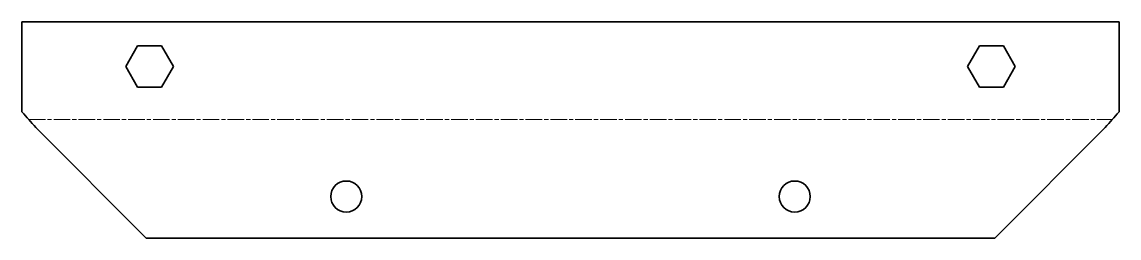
# Model space of a CAD drawing. Header units: inches. Extents: x 0 to 159, y 0 to 31.
import ezdxf

# ---------------------------------------------------------------- set-up
doc = ezdxf.new("R2010")
doc.units = ezdxf.units.IN
doc.header["$MEASUREMENT"] = 0
doc.linetypes.add('Chain', pattern=[13.68, 9.12, -1.14, 2.28, -1.14])
doc.layers.add('SIMUMAK Bend Centerline (ISO)', color=7, linetype='Chain', lineweight=9)
doc.layers.add('SIMUMAK Visible (ISO)', color=7, linetype='Continuous', lineweight=35)

# ---------------------------------------------------------------- blocks, each defined once
blk = doc.blocks.new('CD-IND-30-CSFS2-02_Sheet_3_CD-IND-30-CSFS2-02 (desplegada)')
at = {"layer": 'SIMUMAK Bend Centerline (ISO)', "ltscale": 0.263158}
blk.add_line((-78.5, 1.5), (78.5, 1.5), dxfattribs=at)
at = {"layer": 'SIMUMAK Visible (ISO)'}
for p, q in [((-79.5, 15.63), (79.5, 15.63)), ((-79.5, 2.63), (-79.5, 15.63)), ((79.5, 15.63), (79.5, 2.63)), ((-64.46, 9.19), (-62.73, 12.19)), ((-62.73, 12.19), (-59.27, 12.19)), ((-59.27, 12.19), (-57.54, 9.19)), ((57.54, 9.19), (59.27, 12.19)), ((59.27, 12.19), (62.73, 12.19)), ((62.73, 12.19), (64.46, 9.19)), ((-62.73, 6.19), (-64.46, 9.19)), ((-57.54, 9.19), (-59.27, 6.19)), ((59.27, 6.19), (57.54, 9.19)), ((64.46, 9.19), (62.73, 6.19)), ((-59.27, 6.19), (-62.73, 6.19)), ((62.73, 6.19), (59.27, 6.19)), ((-61.5, -15.63), (-77.5, 0.37)), ((77.5, 0.37), (61.5, -15.63)), ((61.5, -15.63), (-61.5, -15.63))]:
    blk.add_line(p, q, dxfattribs=at)
for centre in [(-32.5, -9.63), (32.5, -9.63)]:
    blk.add_circle(centre, 2.25, dxfattribs=at)
for points in [[(-77.5, 0.37), (-78.17, 1.12), (-78.83, 1.88), (-79.5, 2.63)], [(79.5, 2.63), (78.83, 1.88), (78.17, 1.12), (77.5, 0.37)]]:
    blk.add_open_spline(points, degree=3, dxfattribs=at)

msp = doc.modelspace()

# ---------------------------------------------------------------- block references
msp.add_blockref('CD-IND-30-CSFS2-02_Sheet_3_CD-IND-30-CSFS2-02 (desplegada)', (79.5, 15.63))

doc.saveas('drawing.dxf')
